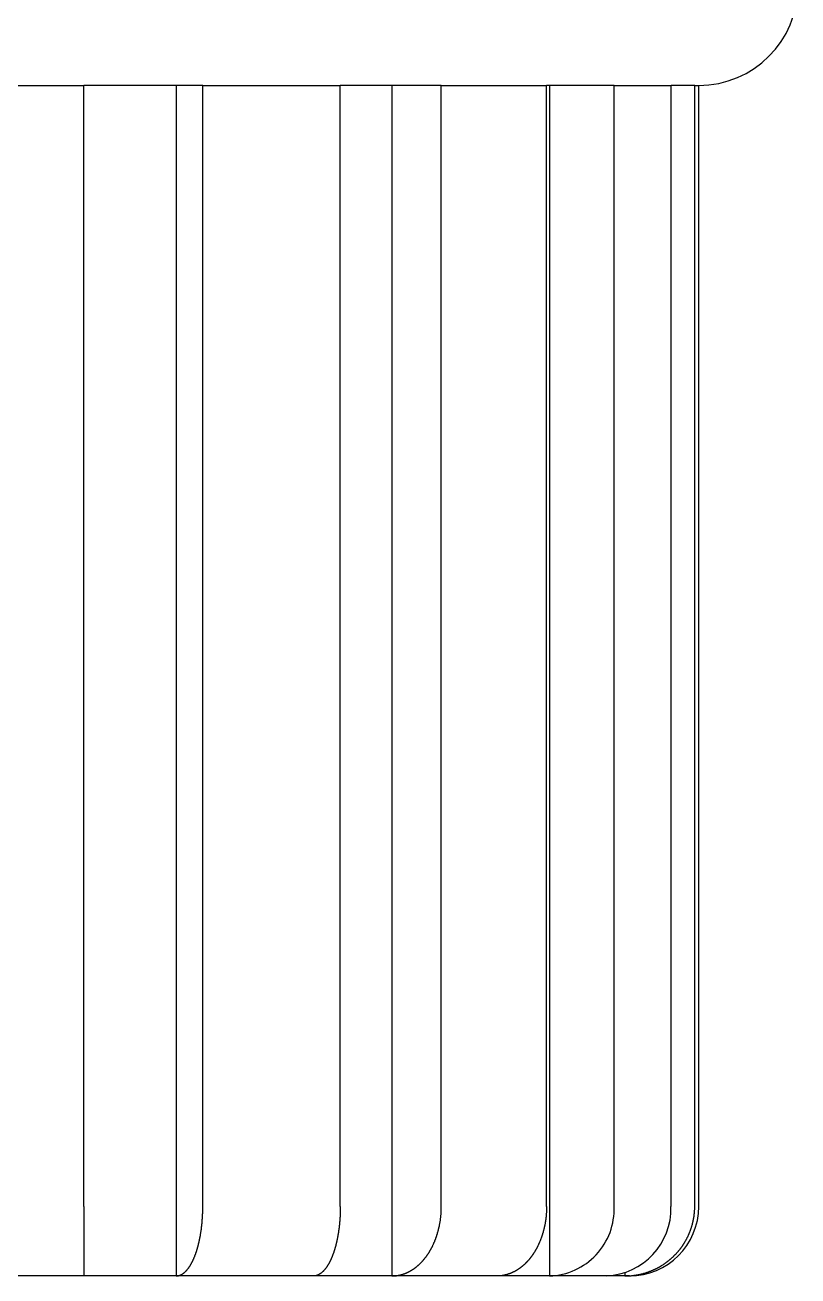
# Model space of a CAD drawing. Extents: x 55 to 320, y 62 to 485.
# Drawn here: x 275.79 to 283.58, y 172.4 to 185 of the extents above; entities that cross this region are included whole.
import ezdxf

# ---------------------------------------------------------------- set-up
doc = ezdxf.new("R2010")
doc.units = 0
doc.header["$MEASUREMENT"] = 0
doc.layers.add('FR_QBM1_G14_40U', color=7, linetype='CONTINUOUS')

msp = doc.modelspace()

# ---------------------------------------------------------------- linework, layer by layer
at = {"layer": 'FR_QBM1_G14_40U', "color": 5, "linetype": 'Continuous'}
for p, q in [((274.878, 184.396), (276.378, 184.396)), ((276.378, 173.096), (276.378, 184.396)), ((277.579, 184.396), (276.378, 184.396)), ((277.309, 184.396), (277.309, 172.396)), ((277.579, 173.096), (277.579, 184.396)), ((277.579, 184.396), (278.965, 184.396)), ((278.965, 173.096), (278.965, 184.396)), ((279.983, 184.396), (278.965, 184.396)), ((279.485, 184.396), (279.485, 172.396)), ((279.983, 173.096), (279.983, 184.396)), ((279.983, 184.396), (281.044, 184.396)), ((281.044, 173.096), (281.044, 184.396)), ((281.724, 184.396), (281.044, 184.396)), ((281.073, 184.396), (281.073, 172.396)), ((281.724, 173.096), (281.724, 184.396)), ((281.724, 184.396), (282.298, 184.396)), ((282.298, 173.096), (282.298, 184.396)), ((282.537, 184.396), (282.298, 184.396)), ((282.537, 173.096), (282.537, 184.396)), ((282.537, 184.396), (282.578, 184.396)), ((282.578, 173.096), (282.578, 184.396)), ((276.378, 173.096), (276.378, 172.396)), ((276.378, 172.396), (274.878, 172.396)), ((277.309, 172.396), (276.378, 172.396)), ((278.695, 172.396), (277.309, 172.396)), ((279.485, 172.396), (278.695, 172.396)), ((280.546, 172.396), (279.485, 172.396)), ((281.073, 172.396), (280.546, 172.396)), ((281.647, 172.396), (281.073, 172.396)), ((281.833, 172.396), (281.647, 172.396)), ((281.833, 172.431), (281.833, 172.396)), ((281.878, 172.396), (281.833, 172.396))]:
    msp.add_line(p, q, dxfattribs=at)
at = {"layer": 'FR_QBM1_G14_40U', "color": 5}
for points in [[(277.309, 172.396, 0), (277.311, 172.396, 0), (277.313, 172.396, 0), (277.314, 172.396, 0), (277.316, 172.396, 0), (277.318, 172.397, 0), (277.319, 172.397, 0), (277.321, 172.397, 0), (277.323, 172.397, 0), (277.324, 172.397, 0), (277.326, 172.398, 0), (277.328, 172.398, 0), (277.329, 172.398, 0), (277.331, 172.398, 0), (277.333, 172.399, 0), (277.334, 172.399, 0), (277.336, 172.4, 0), (277.338, 172.4, 0), (277.339, 172.4, 0), (277.341, 172.401, 0), (277.343, 172.401, 0), (277.344, 172.402, 0), (277.346, 172.403, 0), (277.347, 172.403, 0), (277.349, 172.404, 0), (277.351, 172.404, 0), (277.352, 172.405, 0), (277.354, 172.406, 0), (277.356, 172.407, 0), (277.357, 172.407, 0), (277.359, 172.408, 0), (277.361, 172.409, 0), (277.362, 172.41, 0), (277.364, 172.411, 0), (277.365, 172.411, 0), (277.367, 172.412, 0), (277.369, 172.413, 0), (277.37, 172.414, 0), (277.372, 172.415, 0), (277.373, 172.416, 0), (277.375, 172.417, 0), (277.377, 172.418, 0), (277.378, 172.419, 0), (277.38, 172.42, 0), (277.381, 172.422, 0), (277.383, 172.423, 0), (277.385, 172.424, 0), (277.386, 172.425, 0), (277.388, 172.426, 0), (277.389, 172.428, 0), (277.391, 172.429, 0), (277.392, 172.43, 0), (277.394, 172.432, 0), (277.396, 172.433, 0), (277.397, 172.434, 0), (277.399, 172.436, 0), (277.4, 172.437, 0), (277.402, 172.439, 0), (277.403, 172.44, 0), (277.405, 172.442, 0), (277.407, 172.443, 0), (277.408, 172.445, 0), (277.41, 172.446, 0), (277.411, 172.448, 0), (277.413, 172.45, 0), (277.414, 172.451, 0), (277.416, 172.453, 0), (277.417, 172.455, 0), (277.419, 172.456, 0), (277.42, 172.458, 0), (277.422, 172.46, 0), (277.423, 172.462, 0), (277.425, 172.464, 0), (277.426, 172.465, 0), (277.428, 172.467, 0), (277.429, 172.469, 0), (277.431, 172.471, 0), (277.432, 172.473, 0), (277.434, 172.475, 0), (277.435, 172.477, 0), (277.437, 172.479, 0), (277.438, 172.481, 0), (277.44, 172.483, 0), (277.441, 172.485, 0), (277.442, 172.487, 0), (277.444, 172.489, 0), (277.445, 172.492, 0), (277.447, 172.494, 0), (277.448, 172.496, 0), (277.45, 172.498, 0), (277.451, 172.501, 0), (277.452, 172.503, 0), (277.454, 172.505, 0), (277.455, 172.507, 0), (277.457, 172.51, 0), (277.458, 172.512, 0), (277.459, 172.514, 0), (277.461, 172.517, 0), (277.462, 172.519, 0), (277.464, 172.522, 0), (277.465, 172.524, 0), (277.466, 172.527, 0), (277.468, 172.529, 0), (277.469, 172.532, 0), (277.47, 172.534, 0), (277.472, 172.537, 0), (277.473, 172.539, 0), (277.474, 172.542, 0), (277.476, 172.545, 0), (277.477, 172.547, 0), (277.478, 172.55, 0), (277.479, 172.553, 0), (277.481, 172.556, 0), (277.482, 172.558, 0), (277.483, 172.561, 0), (277.484, 172.564, 0), (277.486, 172.567, 0), (277.487, 172.569, 0), (277.488, 172.572, 0), (277.489, 172.575, 0), (277.491, 172.578, 0), (277.492, 172.581, 0), (277.493, 172.584, 0), (277.494, 172.587, 0), (277.496, 172.59, 0), (277.497, 172.593, 0), (277.498, 172.596, 0), (277.499, 172.599, 0), (277.5, 172.602, 0), (277.501, 172.605, 0), (277.503, 172.608, 0), (277.504, 172.611, 0), (277.505, 172.614, 0), (277.506, 172.617, 0), (277.507, 172.62, 0), (277.508, 172.623, 0), (277.509, 172.627, 0), (277.51, 172.63, 0), (277.512, 172.633, 0), (277.513, 172.636, 0), (277.514, 172.64, 0), (277.515, 172.643, 0), (277.516, 172.646, 0), (277.517, 172.649, 0), (277.518, 172.653, 0), (277.519, 172.656, 0), (277.52, 172.659, 0), (277.521, 172.663, 0), (277.522, 172.666, 0), (277.523, 172.67, 0), (277.524, 172.673, 0), (277.525, 172.677, 0), (277.526, 172.68, 0), (277.527, 172.683, 0), (277.528, 172.687, 0), (277.529, 172.69, 0), (277.53, 172.694, 0), (277.531, 172.698, 0), (277.532, 172.701, 0), (277.533, 172.705, 0), (277.534, 172.708, 0), (277.535, 172.712, 0), (277.536, 172.715, 0), (277.536, 172.719, 0), (277.537, 172.723, 0), (277.538, 172.726, 0), (277.539, 172.73, 0), (277.54, 172.734, 0), (277.541, 172.737, 0), (277.542, 172.741, 0), (277.542, 172.745, 0), (277.543, 172.749, 0), (277.544, 172.752, 0), (277.545, 172.756, 0), (277.546, 172.76, 0), (277.546, 172.764, 0), (277.547, 172.767, 0), (277.548, 172.771, 0), (277.549, 172.775, 0), (277.55, 172.779, 0), (277.55, 172.783, 0), (277.551, 172.787, 0), (277.552, 172.791, 0), (277.552, 172.794, 0), (277.553, 172.798, 0), (277.554, 172.802, 0), (277.555, 172.806, 0), (277.555, 172.81, 0), (277.556, 172.814, 0), (277.557, 172.818, 0), (277.557, 172.822, 0), (277.558, 172.826, 0), (277.559, 172.83, 0), (277.559, 172.834, 0), (277.56, 172.838, 0), (277.56, 172.842, 0), (277.561, 172.846, 0), (277.562, 172.85, 0), (277.562, 172.854, 0), (277.563, 172.858, 0), (277.563, 172.862, 0), (277.564, 172.866, 0), (277.564, 172.87, 0), (277.565, 172.874, 0), (277.565, 172.879, 0), (277.566, 172.883, 0), (277.566, 172.887, 0), (277.567, 172.891, 0), (277.567, 172.895, 0), (277.568, 172.899, 0), (277.568, 172.903, 0), (277.569, 172.908, 0), (277.569, 172.912, 0), (277.57, 172.916, 0), (277.57, 172.92, 0), (277.571, 172.924, 0), (277.571, 172.928, 0), (277.571, 172.933, 0), (277.572, 172.937, 0), (277.572, 172.941, 0), (277.573, 172.945, 0), (277.573, 172.95, 0), (277.573, 172.954, 0), (277.574, 172.958, 0), (277.574, 172.962, 0), (277.574, 172.967, 0), (277.575, 172.971, 0), (277.575, 172.975, 0), (277.575, 172.979, 0), (277.575, 172.984, 0), (277.576, 172.988, 0), (277.576, 172.992, 0), (277.576, 172.996, 0), (277.576, 173.001, 0), (277.577, 173.005, 0), (277.577, 173.009, 0), (277.577, 173.014, 0), (277.577, 173.018, 0), (277.577, 173.022, 0), (277.578, 173.027, 0), (277.578, 173.031, 0), (277.578, 173.035, 0), (277.578, 173.04, 0), (277.578, 173.044, 0), (277.578, 173.048, 0), (277.578, 173.053, 0), (277.579, 173.057, 0), (277.579, 173.061, 0), (277.579, 173.066, 0), (277.579, 173.07, 0), (277.579, 173.074, 0), (277.579, 173.079, 0), (277.579, 173.083, 0), (277.579, 173.087, 0), (277.579, 173.092, 0), (277.579, 173.096, 0)], [(278.965, 173.096, 0), (278.965, 173.092, 0), (278.965, 173.087, 0), (278.965, 173.083, 0), (278.965, 173.079, 0), (278.965, 173.074, 0), (278.965, 173.07, 0), (278.965, 173.066, 0), (278.965, 173.061, 0), (278.964, 173.057, 0), (278.964, 173.053, 0), (278.964, 173.048, 0), (278.964, 173.044, 0), (278.964, 173.04, 0), (278.964, 173.035, 0), (278.964, 173.031, 0), (278.964, 173.027, 0), (278.963, 173.022, 0), (278.963, 173.018, 0), (278.963, 173.014, 0), (278.963, 173.01, 0), (278.963, 173.005, 0), (278.962, 173.001, 0), (278.962, 172.997, 0), (278.962, 172.992, 0), (278.962, 172.988, 0), (278.961, 172.984, 0), (278.961, 172.98, 0), (278.961, 172.975, 0), (278.961, 172.971, 0), (278.96, 172.967, 0), (278.96, 172.963, 0), (278.96, 172.958, 0), (278.959, 172.954, 0), (278.959, 172.95, 0), (278.959, 172.946, 0), (278.958, 172.942, 0), (278.958, 172.937, 0), (278.957, 172.933, 0), (278.957, 172.929, 0), (278.957, 172.925, 0), (278.956, 172.921, 0), (278.956, 172.916, 0), (278.955, 172.912, 0), (278.955, 172.908, 0), (278.954, 172.904, 0), (278.954, 172.9, 0), (278.954, 172.896, 0), (278.953, 172.892, 0), (278.953, 172.887, 0), (278.952, 172.883, 0), (278.952, 172.879, 0), (278.951, 172.875, 0), (278.951, 172.871, 0), (278.95, 172.867, 0), (278.949, 172.863, 0), (278.949, 172.859, 0), (278.948, 172.855, 0), (278.948, 172.851, 0), (278.947, 172.847, 0), (278.947, 172.843, 0), (278.946, 172.839, 0), (278.945, 172.835, 0), (278.945, 172.831, 0), (278.944, 172.827, 0), (278.943, 172.823, 0), (278.943, 172.819, 0), (278.942, 172.815, 0), (278.941, 172.811, 0), (278.941, 172.807, 0), (278.94, 172.803, 0), (278.939, 172.799, 0), (278.939, 172.795, 0), (278.938, 172.791, 0), (278.937, 172.787, 0), (278.936, 172.783, 0), (278.936, 172.779, 0), (278.935, 172.776, 0), (278.934, 172.772, 0), (278.933, 172.768, 0), (278.933, 172.764, 0), (278.932, 172.76, 0), (278.931, 172.757, 0), (278.93, 172.753, 0), (278.929, 172.749, 0), (278.929, 172.745, 0), (278.928, 172.742, 0), (278.927, 172.738, 0), (278.926, 172.734, 0), (278.925, 172.73, 0), (278.924, 172.727, 0), (278.923, 172.723, 0), (278.922, 172.719, 0), (278.922, 172.716, 0), (278.921, 172.712, 0), (278.92, 172.709, 0), (278.919, 172.705, 0), (278.918, 172.701, 0), (278.917, 172.698, 0), (278.916, 172.694, 0), (278.915, 172.691, 0), (278.914, 172.687, 0), (278.913, 172.684, 0), (278.912, 172.68, 0), (278.911, 172.677, 0), (278.91, 172.673, 0), (278.909, 172.67, 0), (278.908, 172.667, 0), (278.907, 172.663, 0), (278.906, 172.66, 0), (278.905, 172.656, 0), (278.904, 172.653, 0), (278.903, 172.65, 0), (278.902, 172.647, 0), (278.901, 172.643, 0), (278.9, 172.64, 0), (278.899, 172.637, 0), (278.898, 172.633, 0), (278.896, 172.63, 0), (278.895, 172.627, 0), (278.894, 172.624, 0), (278.893, 172.621, 0), (278.892, 172.618, 0), (278.891, 172.614, 0), (278.89, 172.611, 0), (278.889, 172.608, 0), (278.887, 172.605, 0), (278.886, 172.602, 0), (278.885, 172.599, 0), (278.884, 172.596, 0), (278.883, 172.593, 0), (278.882, 172.59, 0), (278.88, 172.587, 0), (278.879, 172.584, 0), (278.878, 172.581, 0), (278.877, 172.578, 0), (278.875, 172.575, 0), (278.874, 172.573, 0), (278.873, 172.57, 0), (278.872, 172.567, 0), (278.87, 172.564, 0), (278.869, 172.561, 0), (278.868, 172.559, 0), (278.867, 172.556, 0), (278.865, 172.553, 0), (278.864, 172.551, 0), (278.863, 172.548, 0), (278.861, 172.545, 0), (278.86, 172.543, 0), (278.859, 172.54, 0), (278.858, 172.537, 0), (278.856, 172.535, 0), (278.855, 172.532, 0), (278.854, 172.53, 0), (278.852, 172.527, 0), (278.851, 172.525, 0), (278.849, 172.522, 0), (278.848, 172.52, 0), (278.847, 172.518, 0), (278.845, 172.515, 0), (278.844, 172.513, 0), (278.843, 172.51, 0), (278.841, 172.508, 0), (278.84, 172.506, 0), (278.838, 172.504, 0), (278.837, 172.501, 0), (278.836, 172.499, 0), (278.834, 172.497, 0), (278.833, 172.495, 0), (278.831, 172.492, 0), (278.83, 172.49, 0), (278.828, 172.488, 0), (278.827, 172.486, 0), (278.826, 172.484, 0), (278.824, 172.482, 0), (278.823, 172.48, 0), (278.821, 172.478, 0), (278.82, 172.476, 0), (278.818, 172.474, 0), (278.817, 172.472, 0), (278.815, 172.47, 0), (278.814, 172.468, 0), (278.812, 172.466, 0), (278.811, 172.464, 0), (278.809, 172.463, 0), (278.808, 172.461, 0), (278.806, 172.459, 0), (278.805, 172.457, 0), (278.803, 172.456, 0), (278.802, 172.454, 0), (278.8, 172.452, 0), (278.799, 172.45, 0), (278.797, 172.449, 0), (278.796, 172.447, 0), (278.794, 172.446, 0), (278.793, 172.444, 0), (278.791, 172.442, 0), (278.79, 172.441, 0), (278.788, 172.439, 0), (278.786, 172.438, 0), (278.785, 172.437, 0), (278.783, 172.435, 0), (278.782, 172.434, 0), (278.78, 172.432, 0), (278.779, 172.431, 0), (278.777, 172.43, 0), (278.775, 172.428, 0), (278.774, 172.427, 0), (278.772, 172.426, 0), (278.771, 172.425, 0), (278.769, 172.423, 0), (278.767, 172.422, 0), (278.766, 172.421, 0), (278.764, 172.42, 0), (278.763, 172.419, 0), (278.761, 172.418, 0), (278.759, 172.417, 0), (278.758, 172.416, 0), (278.756, 172.415, 0), (278.755, 172.414, 0), (278.753, 172.413, 0), (278.751, 172.412, 0), (278.75, 172.411, 0), (278.748, 172.41, 0), (278.746, 172.409, 0), (278.745, 172.408, 0), (278.743, 172.408, 0), (278.742, 172.407, 0), (278.74, 172.406, 0), (278.738, 172.405, 0), (278.737, 172.405, 0), (278.735, 172.404, 0), (278.733, 172.403, 0), (278.732, 172.403, 0), (278.73, 172.402, 0), (278.728, 172.402, 0), (278.727, 172.401, 0), (278.725, 172.401, 0), (278.723, 172.4, 0), (278.722, 172.4, 0), (278.72, 172.399, 0), (278.719, 172.399, 0), (278.717, 172.399, 0), (278.715, 172.398, 0), (278.714, 172.398, 0), (278.712, 172.398, 0), (278.71, 172.397, 0), (278.709, 172.397, 0), (278.707, 172.397, 0), (278.705, 172.397, 0), (278.704, 172.397, 0), (278.702, 172.396, 0), (278.7, 172.396, 0), (278.699, 172.396, 0), (278.697, 172.396, 0), (278.695, 172.396, 0)], [(279.485, 172.396, 0), (279.488, 172.396, 0), (279.491, 172.396, 0), (279.494, 172.396, 0), (279.497, 172.396, 0), (279.5, 172.397, 0), (279.503, 172.397, 0), (279.507, 172.397, 0), (279.51, 172.397, 0), (279.513, 172.397, 0), (279.516, 172.398, 0), (279.519, 172.398, 0), (279.522, 172.398, 0), (279.525, 172.398, 0), (279.528, 172.399, 0), (279.531, 172.399, 0), (279.534, 172.4, 0), (279.537, 172.4, 0), (279.54, 172.4, 0), (279.543, 172.401, 0), (279.546, 172.401, 0), (279.549, 172.402, 0), (279.552, 172.403, 0), (279.555, 172.403, 0), (279.558, 172.404, 0), (279.561, 172.404, 0), (279.564, 172.405, 0), (279.567, 172.406, 0), (279.57, 172.407, 0), (279.573, 172.407, 0), (279.576, 172.408, 0), (279.579, 172.409, 0), (279.582, 172.41, 0), (279.585, 172.411, 0), (279.588, 172.411, 0), (279.591, 172.412, 0), (279.594, 172.413, 0), (279.597, 172.414, 0), (279.6, 172.415, 0), (279.603, 172.416, 0), (279.606, 172.417, 0), (279.609, 172.418, 0), (279.612, 172.419, 0), (279.615, 172.42, 0), (279.618, 172.422, 0), (279.621, 172.423, 0), (279.624, 172.424, 0), (279.627, 172.425, 0), (279.63, 172.426, 0), (279.633, 172.428, 0), (279.636, 172.429, 0), (279.639, 172.43, 0), (279.641, 172.432, 0), (279.644, 172.433, 0), (279.647, 172.434, 0), (279.65, 172.436, 0), (279.653, 172.437, 0), (279.656, 172.439, 0), (279.659, 172.44, 0), (279.662, 172.442, 0), (279.664, 172.443, 0), (279.667, 172.445, 0), (279.67, 172.446, 0), (279.673, 172.448, 0), (279.676, 172.45, 0), (279.679, 172.451, 0), (279.681, 172.453, 0), (279.684, 172.455, 0), (279.687, 172.456, 0), (279.69, 172.458, 0), (279.693, 172.46, 0), (279.695, 172.462, 0), (279.698, 172.464, 0), (279.701, 172.465, 0), (279.704, 172.467, 0), (279.707, 172.469, 0), (279.709, 172.471, 0), (279.712, 172.473, 0), (279.715, 172.475, 0), (279.717, 172.477, 0), (279.72, 172.479, 0), (279.723, 172.481, 0), (279.726, 172.483, 0), (279.728, 172.485, 0), (279.731, 172.487, 0), (279.734, 172.489, 0), (279.736, 172.492, 0), (279.739, 172.494, 0), (279.741, 172.496, 0), (279.744, 172.498, 0), (279.747, 172.501, 0), (279.749, 172.503, 0), (279.752, 172.505, 0), (279.754, 172.507, 0), (279.757, 172.51, 0), (279.76, 172.512, 0), (279.762, 172.514, 0), (279.765, 172.517, 0), (279.767, 172.519, 0), (279.77, 172.522, 0), (279.772, 172.524, 0), (279.775, 172.527, 0), (279.777, 172.529, 0), (279.78, 172.532, 0), (279.782, 172.534, 0), (279.785, 172.537, 0), (279.787, 172.539, 0), (279.789, 172.542, 0), (279.792, 172.545, 0), (279.794, 172.547, 0), (279.797, 172.55, 0), (279.799, 172.553, 0), (279.801, 172.556, 0), (279.804, 172.558, 0), (279.806, 172.561, 0), (279.808, 172.564, 0), (279.811, 172.567, 0), (279.813, 172.569, 0), (279.815, 172.572, 0), (279.818, 172.575, 0), (279.82, 172.578, 0), (279.822, 172.581, 0), (279.824, 172.584, 0), (279.827, 172.587, 0), (279.829, 172.59, 0), (279.831, 172.593, 0), (279.833, 172.596, 0), (279.836, 172.599, 0), (279.838, 172.602, 0), (279.84, 172.605, 0), (279.842, 172.608, 0), (279.844, 172.611, 0), (279.846, 172.614, 0), (279.848, 172.617, 0), (279.85, 172.62, 0), (279.852, 172.623, 0), (279.855, 172.627, 0), (279.857, 172.63, 0), (279.859, 172.633, 0), (279.861, 172.636, 0), (279.863, 172.64, 0), (279.865, 172.643, 0), (279.867, 172.646, 0), (279.868, 172.649, 0), (279.87, 172.653, 0), (279.872, 172.656, 0), (279.874, 172.659, 0), (279.876, 172.663, 0), (279.878, 172.666, 0), (279.88, 172.67, 0), (279.882, 172.673, 0), (279.884, 172.677, 0), (279.885, 172.68, 0), (279.887, 172.683, 0), (279.889, 172.687, 0), (279.891, 172.69, 0), (279.893, 172.694, 0), (279.894, 172.698, 0), (279.896, 172.701, 0), (279.898, 172.705, 0), (279.899, 172.708, 0), (279.901, 172.712, 0), (279.903, 172.715, 0), (279.904, 172.719, 0), (279.906, 172.723, 0), (279.908, 172.726, 0), (279.909, 172.73, 0), (279.911, 172.734, 0), (279.912, 172.737, 0), (279.914, 172.741, 0), (279.916, 172.745, 0), (279.917, 172.749, 0), (279.919, 172.752, 0), (279.92, 172.756, 0), (279.922, 172.76, 0), (279.923, 172.764, 0), (279.924, 172.767, 0), (279.926, 172.771, 0), (279.927, 172.775, 0), (279.929, 172.779, 0), (279.93, 172.783, 0), (279.931, 172.787, 0), (279.933, 172.791, 0), (279.934, 172.794, 0), (279.935, 172.798, 0), (279.937, 172.802, 0), (279.938, 172.806, 0), (279.939, 172.81, 0), (279.94, 172.814, 0), (279.942, 172.818, 0), (279.943, 172.822, 0), (279.944, 172.826, 0), (279.945, 172.83, 0), (279.946, 172.834, 0), (279.948, 172.838, 0), (279.949, 172.842, 0), (279.95, 172.846, 0), (279.951, 172.85, 0), (279.952, 172.854, 0), (279.953, 172.858, 0), (279.954, 172.862, 0), (279.955, 172.866, 0), (279.956, 172.87, 0), (279.957, 172.874, 0), (279.958, 172.879, 0), (279.959, 172.883, 0), (279.96, 172.887, 0), (279.961, 172.891, 0), (279.962, 172.895, 0), (279.963, 172.899, 0), (279.964, 172.903, 0), (279.964, 172.908, 0), (279.965, 172.912, 0), (279.966, 172.916, 0), (279.967, 172.92, 0), (279.968, 172.924, 0), (279.968, 172.928, 0), (279.969, 172.933, 0), (279.97, 172.937, 0), (279.971, 172.941, 0), (279.971, 172.945, 0), (279.972, 172.95, 0), (279.973, 172.954, 0), (279.973, 172.958, 0), (279.974, 172.962, 0), (279.974, 172.967, 0), (279.975, 172.971, 0), (279.975, 172.975, 0), (279.976, 172.979, 0), (279.977, 172.984, 0), (279.977, 172.988, 0), (279.978, 172.992, 0), (279.978, 172.996, 0), (279.978, 173.001, 0), (279.979, 173.005, 0), (279.979, 173.009, 0), (279.98, 173.014, 0), (279.98, 173.018, 0), (279.98, 173.022, 0), (279.981, 173.027, 0), (279.981, 173.031, 0), (279.981, 173.035, 0), (279.982, 173.04, 0), (279.982, 173.044, 0), (279.982, 173.048, 0), (279.982, 173.053, 0), (279.982, 173.057, 0), (279.983, 173.061, 0), (279.983, 173.066, 0), (279.983, 173.07, 0), (279.983, 173.074, 0), (279.983, 173.079, 0), (279.983, 173.083, 0), (279.983, 173.087, 0), (279.983, 173.092, 0), (279.983, 173.096, 0)], [(281.044, 173.096, 0), (281.044, 173.092, 0), (281.044, 173.087, 0), (281.044, 173.083, 0), (281.044, 173.079, 0), (281.044, 173.074, 0), (281.044, 173.07, 0), (281.043, 173.066, 0), (281.043, 173.061, 0), (281.043, 173.057, 0), (281.043, 173.053, 0), (281.043, 173.048, 0), (281.042, 173.044, 0), (281.042, 173.04, 0), (281.042, 173.035, 0), (281.042, 173.031, 0), (281.041, 173.027, 0), (281.041, 173.022, 0), (281.041, 173.018, 0), (281.04, 173.014, 0), (281.04, 173.01, 0), (281.04, 173.005, 0), (281.039, 173.001, 0), (281.039, 172.997, 0), (281.038, 172.992, 0), (281.038, 172.988, 0), (281.037, 172.984, 0), (281.037, 172.98, 0), (281.036, 172.975, 0), (281.036, 172.971, 0), (281.035, 172.967, 0), (281.035, 172.963, 0), (281.034, 172.958, 0), (281.034, 172.954, 0), (281.033, 172.95, 0), (281.032, 172.946, 0), (281.032, 172.942, 0), (281.031, 172.937, 0), (281.03, 172.933, 0), (281.029, 172.929, 0), (281.029, 172.925, 0), (281.028, 172.921, 0), (281.027, 172.916, 0), (281.026, 172.912, 0), (281.026, 172.908, 0), (281.025, 172.904, 0), (281.024, 172.9, 0), (281.023, 172.896, 0), (281.022, 172.892, 0), (281.021, 172.887, 0), (281.02, 172.883, 0), (281.019, 172.879, 0), (281.018, 172.875, 0), (281.017, 172.871, 0), (281.016, 172.867, 0), (281.015, 172.863, 0), (281.014, 172.859, 0), (281.013, 172.855, 0), (281.012, 172.851, 0), (281.011, 172.847, 0), (281.01, 172.843, 0), (281.009, 172.839, 0), (281.008, 172.835, 0), (281.007, 172.831, 0), (281.005, 172.827, 0), (281.004, 172.823, 0), (281.003, 172.819, 0), (281.002, 172.815, 0), (281.001, 172.811, 0), (280.999, 172.807, 0), (280.998, 172.803, 0), (280.997, 172.799, 0), (280.995, 172.795, 0), (280.994, 172.791, 0), (280.993, 172.787, 0), (280.991, 172.783, 0), (280.99, 172.779, 0), (280.989, 172.776, 0), (280.987, 172.772, 0), (280.986, 172.768, 0), (280.984, 172.764, 0), (280.983, 172.76, 0), (280.981, 172.757, 0), (280.98, 172.753, 0), (280.978, 172.749, 0), (280.977, 172.745, 0), (280.975, 172.742, 0), (280.974, 172.738, 0), (280.972, 172.734, 0), (280.97, 172.73, 0), (280.969, 172.727, 0), (280.967, 172.723, 0), (280.966, 172.719, 0), (280.964, 172.716, 0), (280.962, 172.712, 0), (280.961, 172.709, 0), (280.959, 172.705, 0), (280.957, 172.701, 0), (280.955, 172.698, 0), (280.954, 172.694, 0), (280.952, 172.691, 0), (280.95, 172.687, 0), (280.948, 172.684, 0), (280.946, 172.68, 0), (280.945, 172.677, 0), (280.943, 172.673, 0), (280.941, 172.67, 0), (280.939, 172.667, 0), (280.937, 172.663, 0), (280.935, 172.66, 0), (280.933, 172.656, 0), (280.931, 172.653, 0), (280.929, 172.65, 0), (280.927, 172.647, 0), (280.926, 172.643, 0), (280.924, 172.64, 0), (280.922, 172.637, 0), (280.919, 172.633, 0), (280.917, 172.63, 0), (280.915, 172.627, 0), (280.913, 172.624, 0), (280.911, 172.621, 0), (280.909, 172.618, 0), (280.907, 172.614, 0), (280.905, 172.611, 0), (280.903, 172.608, 0), (280.901, 172.605, 0), (280.899, 172.602, 0), (280.896, 172.599, 0), (280.894, 172.596, 0), (280.892, 172.593, 0), (280.89, 172.59, 0), (280.888, 172.587, 0), (280.885, 172.584, 0), (280.883, 172.581, 0), (280.881, 172.578, 0), (280.879, 172.575, 0), (280.876, 172.573, 0), (280.874, 172.57, 0), (280.872, 172.567, 0), (280.869, 172.564, 0), (280.867, 172.561, 0), (280.865, 172.559, 0), (280.862, 172.556, 0), (280.86, 172.553, 0), (280.858, 172.551, 0), (280.855, 172.548, 0), (280.853, 172.545, 0), (280.85, 172.543, 0), (280.848, 172.54, 0), (280.846, 172.537, 0), (280.843, 172.535, 0), (280.841, 172.532, 0), (280.838, 172.53, 0), (280.836, 172.527, 0), (280.833, 172.525, 0), (280.831, 172.522, 0), (280.828, 172.52, 0), (280.826, 172.518, 0), (280.823, 172.515, 0), (280.821, 172.513, 0), (280.818, 172.51, 0), (280.815, 172.508, 0), (280.813, 172.506, 0), (280.81, 172.504, 0), (280.808, 172.501, 0), (280.805, 172.499, 0), (280.802, 172.497, 0), (280.8, 172.495, 0), (280.797, 172.492, 0), (280.795, 172.49, 0), (280.792, 172.488, 0), (280.789, 172.486, 0), (280.787, 172.484, 0), (280.784, 172.482, 0), (280.781, 172.48, 0), (280.778, 172.478, 0), (280.776, 172.476, 0), (280.773, 172.474, 0), (280.77, 172.472, 0), (280.768, 172.47, 0), (280.765, 172.468, 0), (280.762, 172.466, 0), (280.759, 172.464, 0), (280.757, 172.463, 0), (280.754, 172.461, 0), (280.751, 172.459, 0), (280.748, 172.457, 0), (280.745, 172.456, 0), (280.743, 172.454, 0), (280.74, 172.452, 0), (280.737, 172.45, 0), (280.734, 172.449, 0), (280.731, 172.447, 0), (280.728, 172.446, 0), (280.726, 172.444, 0), (280.723, 172.442, 0), (280.72, 172.441, 0), (280.717, 172.439, 0), (280.714, 172.438, 0), (280.711, 172.437, 0), (280.708, 172.435, 0), (280.705, 172.434, 0), (280.703, 172.432, 0), (280.7, 172.431, 0), (280.697, 172.43, 0), (280.694, 172.428, 0), (280.691, 172.427, 0), (280.688, 172.426, 0), (280.685, 172.425, 0), (280.682, 172.423, 0), (280.679, 172.422, 0), (280.676, 172.421, 0), (280.673, 172.42, 0), (280.67, 172.419, 0), (280.667, 172.418, 0), (280.664, 172.417, 0), (280.661, 172.416, 0), (280.658, 172.415, 0), (280.655, 172.414, 0), (280.652, 172.413, 0), (280.649, 172.412, 0), (280.646, 172.411, 0), (280.643, 172.41, 0), (280.64, 172.409, 0), (280.637, 172.408, 0), (280.634, 172.408, 0), (280.631, 172.407, 0), (280.628, 172.406, 0), (280.625, 172.405, 0), (280.622, 172.405, 0), (280.619, 172.404, 0), (280.616, 172.403, 0), (280.613, 172.403, 0), (280.61, 172.402, 0), (280.607, 172.402, 0), (280.604, 172.401, 0), (280.601, 172.401, 0), (280.598, 172.4, 0), (280.595, 172.4, 0), (280.592, 172.399, 0), (280.589, 172.399, 0), (280.586, 172.399, 0), (280.583, 172.398, 0), (280.58, 172.398, 0), (280.576, 172.398, 0), (280.573, 172.397, 0), (280.57, 172.397, 0), (280.567, 172.397, 0), (280.564, 172.397, 0), (280.561, 172.397, 0), (280.558, 172.396, 0), (280.555, 172.396, 0), (280.552, 172.396, 0), (280.549, 172.396, 0), (280.546, 172.396, 0)], [(281.833, 172.396, 0), (281.837, 172.396, 0), (281.841, 172.396, 0), (281.846, 172.396, 0), (281.85, 172.396, 0), (281.854, 172.397, 0), (281.859, 172.397, 0), (281.863, 172.397, 0), (281.867, 172.397, 0), (281.872, 172.397, 0), (281.876, 172.398, 0), (281.88, 172.398, 0), (281.885, 172.398, 0), (281.889, 172.398, 0), (281.893, 172.399, 0), (281.898, 172.399, 0), (281.902, 172.4, 0), (281.906, 172.4, 0), (281.911, 172.4, 0), (281.915, 172.401, 0), (281.919, 172.401, 0), (281.924, 172.402, 0), (281.928, 172.403, 0), (281.932, 172.403, 0), (281.936, 172.404, 0), (281.941, 172.404, 0), (281.945, 172.405, 0), (281.949, 172.406, 0), (281.953, 172.407, 0), (281.958, 172.407, 0), (281.962, 172.408, 0), (281.966, 172.409, 0), (281.97, 172.41, 0), (281.975, 172.411, 0), (281.979, 172.411, 0), (281.983, 172.412, 0), (281.987, 172.413, 0), (281.992, 172.414, 0), (281.996, 172.415, 0), (282, 172.416, 0), (282.004, 172.417, 0), (282.008, 172.418, 0), (282.013, 172.419, 0), (282.017, 172.42, 0), (282.021, 172.422, 0), (282.025, 172.423, 0), (282.029, 172.424, 0), (282.033, 172.425, 0), (282.037, 172.426, 0), (282.042, 172.428, 0), (282.046, 172.429, 0), (282.05, 172.43, 0), (282.054, 172.432, 0), (282.058, 172.433, 0), (282.062, 172.434, 0), (282.066, 172.436, 0), (282.07, 172.437, 0), (282.074, 172.439, 0), (282.078, 172.44, 0), (282.082, 172.442, 0), (282.086, 172.443, 0), (282.091, 172.445, 0), (282.095, 172.446, 0), (282.099, 172.448, 0), (282.103, 172.45, 0), (282.107, 172.451, 0), (282.111, 172.453, 0), (282.115, 172.455, 0), (282.118, 172.456, 0), (282.122, 172.458, 0), (282.126, 172.46, 0), (282.13, 172.462, 0), (282.134, 172.464, 0), (282.138, 172.465, 0), (282.142, 172.467, 0), (282.146, 172.469, 0), (282.15, 172.471, 0), (282.154, 172.473, 0), (282.158, 172.475, 0), (282.161, 172.477, 0), (282.165, 172.479, 0), (282.169, 172.481, 0), (282.173, 172.483, 0), (282.177, 172.485, 0), (282.18, 172.487, 0), (282.184, 172.489, 0), (282.188, 172.492, 0), (282.192, 172.494, 0), (282.195, 172.496, 0), (282.199, 172.498, 0), (282.203, 172.501, 0), (282.206, 172.503, 0), (282.21, 172.505, 0), (282.214, 172.507, 0), (282.217, 172.51, 0), (282.221, 172.512, 0), (282.225, 172.514, 0), (282.228, 172.517, 0), (282.232, 172.519, 0), (282.235, 172.522, 0), (282.239, 172.524, 0), (282.242, 172.527, 0), (282.246, 172.529, 0), (282.249, 172.532, 0), (282.253, 172.534, 0), (282.256, 172.537, 0), (282.26, 172.539, 0), (282.263, 172.542, 0), (282.267, 172.545, 0), (282.27, 172.547, 0), (282.273, 172.55, 0), (282.277, 172.553, 0), (282.28, 172.556, 0), (282.284, 172.558, 0), (282.287, 172.561, 0), (282.29, 172.564, 0), (282.293, 172.567, 0), (282.297, 172.569, 0), (282.3, 172.572, 0), (282.303, 172.575, 0), (282.306, 172.578, 0), (282.31, 172.581, 0), (282.313, 172.584, 0), (282.316, 172.587, 0), (282.319, 172.59, 0), (282.322, 172.593, 0), (282.325, 172.596, 0), (282.328, 172.599, 0), (282.331, 172.602, 0), (282.334, 172.605, 0), (282.338, 172.608, 0), (282.341, 172.611, 0), (282.344, 172.614, 0), (282.346, 172.617, 0), (282.349, 172.62, 0), (282.352, 172.623, 0), (282.355, 172.627, 0), (282.358, 172.63, 0), (282.361, 172.633, 0), (282.364, 172.636, 0), (282.367, 172.64, 0), (282.369, 172.643, 0), (282.372, 172.646, 0), (282.375, 172.649, 0), (282.378, 172.653, 0), (282.38, 172.656, 0), (282.383, 172.659, 0), (282.386, 172.663, 0), (282.389, 172.666, 0), (282.391, 172.67, 0), (282.394, 172.673, 0), (282.396, 172.677, 0), (282.399, 172.68, 0), (282.401, 172.683, 0), (282.404, 172.687, 0), (282.407, 172.69, 0), (282.409, 172.694, 0), (282.411, 172.698, 0), (282.414, 172.701, 0), (282.416, 172.705, 0), (282.419, 172.708, 0), (282.421, 172.712, 0), (282.423, 172.715, 0), (282.426, 172.719, 0), (282.428, 172.723, 0), (282.43, 172.726, 0), (282.433, 172.73, 0), (282.435, 172.734, 0), (282.437, 172.737, 0), (282.439, 172.741, 0), (282.442, 172.745, 0), (282.444, 172.749, 0), (282.446, 172.752, 0), (282.448, 172.756, 0), (282.45, 172.76, 0), (282.452, 172.764, 0), (282.454, 172.767, 0), (282.456, 172.771, 0), (282.458, 172.775, 0), (282.46, 172.779, 0), (282.462, 172.783, 0), (282.464, 172.787, 0), (282.466, 172.791, 0), (282.468, 172.794, 0), (282.47, 172.798, 0), (282.471, 172.802, 0), (282.473, 172.806, 0), (282.475, 172.81, 0), (282.477, 172.814, 0), (282.479, 172.818, 0), (282.48, 172.822, 0), (282.482, 172.826, 0), (282.484, 172.83, 0), (282.485, 172.834, 0), (282.487, 172.838, 0), (282.489, 172.842, 0), (282.49, 172.846, 0), (282.492, 172.85, 0), (282.493, 172.854, 0), (282.495, 172.858, 0), (282.496, 172.862, 0), (282.498, 172.866, 0), (282.499, 172.87, 0), (282.5, 172.874, 0), (282.502, 172.879, 0), (282.503, 172.883, 0), (282.504, 172.887, 0), (282.506, 172.891, 0), (282.507, 172.895, 0), (282.508, 172.899, 0), (282.509, 172.903, 0), (282.511, 172.908, 0), (282.512, 172.912, 0), (282.513, 172.916, 0), (282.514, 172.92, 0), (282.515, 172.924, 0), (282.516, 172.928, 0), (282.517, 172.933, 0), (282.518, 172.937, 0), (282.519, 172.941, 0), (282.52, 172.945, 0), (282.521, 172.95, 0), (282.522, 172.954, 0), (282.523, 172.958, 0), (282.524, 172.962, 0), (282.525, 172.967, 0), (282.526, 172.971, 0), (282.526, 172.975, 0), (282.527, 172.979, 0), (282.528, 172.984, 0), (282.529, 172.988, 0), (282.529, 172.992, 0), (282.53, 172.996, 0), (282.53, 173.001, 0), (282.531, 173.005, 0), (282.532, 173.009, 0), (282.532, 173.014, 0), (282.533, 173.018, 0), (282.533, 173.022, 0), (282.534, 173.027, 0), (282.534, 173.031, 0), (282.534, 173.035, 0), (282.535, 173.04, 0), (282.535, 173.044, 0), (282.536, 173.048, 0), (282.536, 173.053, 0), (282.536, 173.057, 0), (282.536, 173.061, 0), (282.537, 173.066, 0), (282.537, 173.07, 0), (282.537, 173.074, 0), (282.537, 173.079, 0), (282.537, 173.083, 0), (282.537, 173.087, 0), (282.537, 173.092, 0), (282.537, 173.096, 0)]]:
    msp.add_polyline3d(points, dxfattribs=at)
at = {"layer": 'FR_QBM1_G14_40U', "color": 5, "linetype": 'Continuous'}
for centre, radius, start, end in [((282.578, 185.396), 1, 270, 0), ((281.052, 173.069), 0.673, 271.8152, 2.344), ((281.618, 173.076), 0.68, 272.4603, 1.699), ((281.878, 173.096), 0.7, 270, 0)]:
    msp.add_arc(centre, radius, start, end, dxfattribs=at)

doc.saveas('drawing.dxf')
